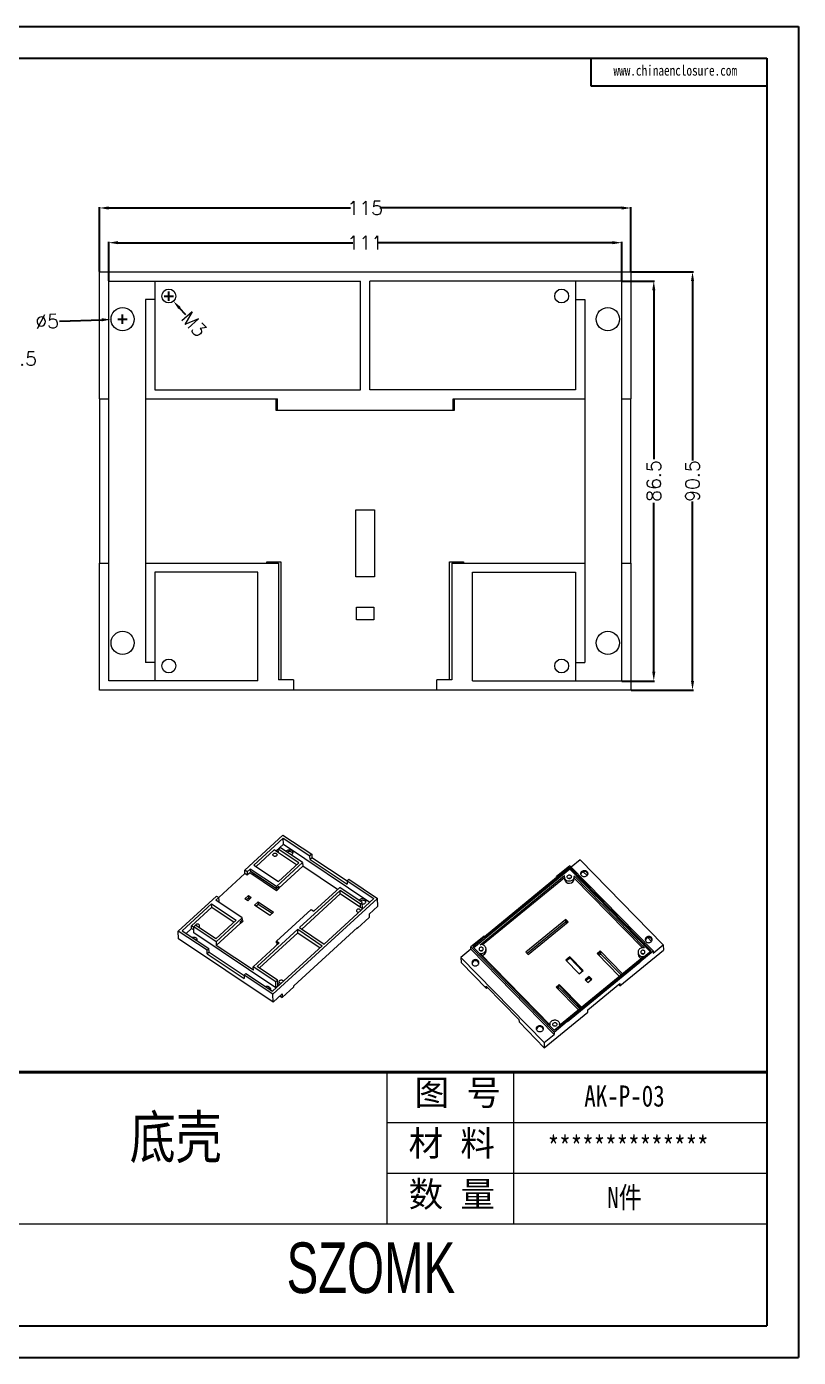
# Model space of a CAD drawing. Header units: inches. Extents: x 1571 to 2672, y 1089 to 1376.
# Drawn here: x 2505 to 2672, y 1088.5 to 1376.3 of the extents above; entities that cross this region are included whole.
import ezdxf

# ---------------------------------------------------------------- set-up
doc = ezdxf.new("R2010")
doc.units = ezdxf.units.IN
doc.layers.add('文字', color=81, linetype='Continuous')
doc.layers.add('粗实线', color=7, linetype='Continuous', lineweight=30)
doc.layers.add('细实线', color=3, linetype='Continuous', lineweight=9)
doc.styles.get("Standard").update_dxf_attribs({"font": 'txt', "bigfont": 'gbcbig.shx'})
doc.styles.add('宋体', font='', dxfattribs={"width": 0.8, "height": 3.5})
doc.styles.add('长仿宋', font='', dxfattribs={"width": 0.7, "height": 4})
doc.styles.get('宋体').set_extended_font_data('SimSun')
doc.styles.get('长仿宋').set_extended_font_data('SimSun')
doc.dimstyles.new('3', dxfattribs={"dimtxt": 3, "dimasz": 2, "dimexe": 0.18, "dimexo": 0.0625, "dimgap": 0.2, "dimtad": 0, "dimzin": 12, "dimdsep": 46, "dimtxsty": 'Standard', "dimcen": 1, "dimclrd": 3, "dimclre": 3, "dimadec": 0, "dimazin": 0, "dimtfac": 1, "dimtofl": 0, "dimtmove": 0, "dimatfit": 3, "dimfxl": 0, "dimtolj": 1, "dimtzin": 0, "dimarcsym": 0})

# ---------------------------------------------------------------- blocks, each defined once
blk = doc.blocks.new('*D178')
at = {"color": 3, "lineweight": -2, "transparency": 16777216}
for p, q in [((2488.45, 1302.35), (2488.45, 1304.68)), ((2490.45, 1304.5), (2492.95, 1304.5)), ((2494.95, 1302.35), (2494.95, 1304.68)), ((2494.95, 1304.5), (2500.85, 1304.5))]:
    blk.add_line(p, q, dxfattribs=at)
at = {"color": 3, "transparency": 16777216}
for points in [[(2490.45, 1304.83), (2490.45, 1304.16), (2488.45, 1304.5)], [(2492.95, 1304.83), (2492.95, 1304.16), (2494.95, 1304.5)]]:
    blk.add_solid(points, dxfattribs=at)
at = {"layer": 'Defpoints', "color": 0, "transparency": 16777216}
for p in [(2494.95, 1304.5), (2488.45, 1302.29), (2494.95, 1302.29)]:
    blk.add_point(p, dxfattribs=at)
at = {"color": 0, "transparency": 16777216, "insert": (2504.05, 1304.5), "char_height": 3, "attachment_point": 5}
blk.add_mtext('\\A1;6.5', dxfattribs=at)
blk = doc.blocks.new('*D182')
at = {"color": 3, "lineweight": -2, "transparency": 16777216}
for p, q in [((2520.77, 1323.36), (2520.77, 1337.27)), ((2522.77, 1337.09), (2575.07, 1337.09)), ((2633.77, 1337.09), (2581.47, 1337.09)), ((2635.77, 1323.36), (2635.77, 1337.27))]:
    blk.add_line(p, q, dxfattribs=at)
at = {"color": 3, "transparency": 16777216}
for points in [[(2522.77, 1337.42), (2522.77, 1336.75), (2520.77, 1337.09)], [(2633.77, 1337.42), (2633.77, 1336.75), (2635.77, 1337.09)]]:
    blk.add_solid(points, dxfattribs=at)
at = {"layer": 'Defpoints', "color": 0, "transparency": 16777216}
for p in [(2635.77, 1337.09), (2520.77, 1323.29), (2635.77, 1323.29)]:
    blk.add_point(p, dxfattribs=at)
at = {"color": 0, "transparency": 16777216, "insert": (2578.27, 1337.09), "char_height": 3, "attachment_point": 5}
blk.add_mtext('\\A1;115', dxfattribs=at)
blk = doc.blocks.new('*D183')
at = {"color": 3, "lineweight": -2, "transparency": 16777216}
for p, q in [((2635.83, 1323.29), (2649.28, 1323.29)), ((2649.1, 1321.29), (2649.1, 1282.49)), ((2649.1, 1234.79), (2649.1, 1273.59)), ((2635.83, 1232.79), (2649.28, 1232.79))]:
    blk.add_line(p, q, dxfattribs=at)
at = {"color": 3, "transparency": 16777216}
for points in [[(2648.77, 1321.29), (2649.43, 1321.29), (2649.1, 1323.29)], [(2648.77, 1234.79), (2649.43, 1234.79), (2649.1, 1232.79)]]:
    blk.add_solid(points, dxfattribs=at)
at = {"layer": 'Defpoints', "color": 0, "transparency": 16777216}
for p in [(2635.77, 1323.29), (2649.1, 1323.29), (2635.77, 1232.79)]:
    blk.add_point(p, dxfattribs=at)
at = {"color": 0, "transparency": 16777216, "insert": (2649.1, 1278.04), "char_height": 3, "attachment_point": 5, "rotation": 90}
blk.add_mtext('\\A1;90.5', dxfattribs=at)
blk = doc.blocks.new('*D184')
at = {"color": 3, "lineweight": -2, "transparency": 16777216}
for p, q in [((2512.15, 1312.64), (2521.27, 1312.91)), ((2524.77, 1313.04), (2526.77, 1313.04)), ((2525.77, 1312.04), (2525.77, 1314.04))]:
    blk.add_line(p, q, dxfattribs=at)
at = {"color": 3, "transparency": 16777216}
blk.add_solid([(2521.26, 1313.24), (2521.28, 1312.58), (2523.27, 1312.97)], dxfattribs=at)
at = {"layer": 'Defpoints', "color": 0, "transparency": 16777216}
for p in [(2523.27, 1312.97), (2528.27, 1313.12)]:
    blk.add_point(p, dxfattribs=at)
at = {"color": 0, "transparency": 16777216, "insert": (2509.45, 1312.56), "char_height": 3, "attachment_point": 5, "rotation": 1.693}
blk.add_mtext('\\A1;∅5', dxfattribs=at)
blk = doc.blocks.new('*D185')
at = {"color": 3, "lineweight": -2, "transparency": 16777216}
for p, q in [((2522.77, 1321.36), (2522.77, 1329.76)), ((2633.77, 1321.36), (2633.77, 1329.76)), ((2524.77, 1329.58), (2575.57, 1329.58)), ((2631.77, 1329.58), (2580.97, 1329.58))]:
    blk.add_line(p, q, dxfattribs=at)
at = {"color": 3, "transparency": 16777216}
for points in [[(2524.77, 1329.92), (2524.77, 1329.25), (2522.77, 1329.58)], [(2631.77, 1329.92), (2631.77, 1329.25), (2633.77, 1329.58)]]:
    blk.add_solid(points, dxfattribs=at)
at = {"layer": 'Defpoints', "color": 0, "transparency": 16777216}
for p in [(2522.77, 1329.58), (2522.77, 1321.29), (2633.77, 1321.29)]:
    blk.add_point(p, dxfattribs=at)
at = {"color": 0, "transparency": 16777216, "insert": (2578.27, 1329.58), "char_height": 3, "attachment_point": 5}
blk.add_mtext('\\A1;111', dxfattribs=at)
blk = doc.blocks.new('*D186')
at = {"color": 3, "lineweight": -2, "transparency": 16777216}
for p, q in [((2633.83, 1321.29), (2640.89, 1321.29)), ((2640.71, 1319.29), (2640.71, 1282.74)), ((2640.71, 1236.79), (2640.71, 1273.34)), ((2633.83, 1234.79), (2640.89, 1234.79))]:
    blk.add_line(p, q, dxfattribs=at)
at = {"color": 3, "transparency": 16777216}
for points in [[(2640.38, 1319.29), (2641.05, 1319.29), (2640.71, 1321.29)], [(2640.38, 1236.79), (2641.05, 1236.79), (2640.71, 1234.79)]]:
    blk.add_solid(points, dxfattribs=at)
at = {"layer": 'Defpoints', "color": 0, "transparency": 16777216}
for p in [(2633.77, 1321.29), (2633.77, 1234.79), (2640.71, 1234.79)]:
    blk.add_point(p, dxfattribs=at)
at = {"color": 0, "transparency": 16777216, "insert": (2640.71, 1278.04), "char_height": 3, "attachment_point": 5, "rotation": 90}
blk.add_mtext('\\A1;86.5', dxfattribs=at)
blk = doc.blocks.new('*D187')
at = {"color": 3, "lineweight": -2, "transparency": 16777216}
for p, q in [((2535.77, 1317.04), (2535.77, 1319.04)), ((2534.77, 1318.04), (2536.77, 1318.04)), ((2539.44, 1313.95), (2538.11, 1315.44))]:
    blk.add_line(p, q, dxfattribs=at)
at = {"color": 3, "transparency": 16777216}
blk.add_solid([(2538.36, 1315.66), (2537.86, 1315.21), (2536.77, 1316.93)], dxfattribs=at)
at = {"layer": 'Defpoints', "color": 0, "transparency": 16777216}
for p in [(2534.77, 1319.16), (2536.77, 1316.93)]:
    blk.add_point(p, dxfattribs=at)
at = {"color": 0, "transparency": 16777216, "insert": (2541.24, 1311.94), "char_height": 3, "attachment_point": 5, "rotation": 311.8553}
blk.add_mtext('\\A1;M3', dxfattribs=at)

msp = doc.modelspace()

# ---------------------------------------------------------------- linework, layer by layer
for p, q in [((2264.971, 1376.312), (2672.004, 1376.312)), ((2672.004, 1376.312), (2672.004, 1088.511)), ((2275.504, 1369.46), (2665.152, 1369.46)), ((2627.083, 1369.46), (2627.083, 1363.512)), ((2665.152, 1369.46), (2665.152, 1095.364)), ((2627.083, 1363.512), (2665.152, 1363.512)), ((2275.504, 1095.364), (2665.152, 1095.364)), ((2264.971, 1088.511), (2672.004, 1088.511))]:
    msp.add_line(p, q)
at = {"color": 7, "linetype": 'Continuous', "lineweight": 15}
for p, q in [((2520.772, 1295.793), (2520.772, 1323.293)), ((2520.772, 1323.293), (2635.772, 1323.293)), ((2522.772, 1321.293), (2577.272, 1321.293)), ((2522.772, 1295.793), (2522.772, 1321.293)), ((2532.772, 1321.293), (2532.772, 1317.293)), ((2577.272, 1297.793), (2577.272, 1321.293)), ((2633.772, 1321.293), (2579.272, 1321.293)), ((2579.272, 1297.793), (2579.272, 1321.293)), ((2623.772, 1321.293), (2623.772, 1317.293)), ((2633.772, 1295.793), (2633.772, 1321.293)), ((2635.772, 1323.293), (2635.772, 1295.793)), ((2530.772, 1317.293), (2530.772, 1295.793)), ((2532.772, 1317.293), (2530.772, 1317.293)), ((2532.772, 1317.293), (2532.772, 1297.793)), ((2623.772, 1317.293), (2623.772, 1297.793)), ((2623.772, 1317.293), (2625.772, 1317.293)), ((2625.772, 1317.293), (2625.772, 1295.793)), ((2520.772, 1295.793), (2522.772, 1295.793)), ((2520.772, 1295.793), (2520.772, 1260.293)), ((2522.772, 1260.293), (2522.772, 1295.793)), ((2530.772, 1295.793), (2559.272, 1295.793)), ((2530.772, 1295.793), (2530.772, 1260.293)), ((2532.772, 1297.793), (2577.272, 1297.793)), ((2559.022, 1293.293), (2559.022, 1295.793)), ((2559.272, 1293.293), (2559.272, 1295.793)), ((2623.772, 1297.793), (2579.272, 1297.793)), ((2597.272, 1295.793), (2625.772, 1295.793)), ((2597.272, 1293.293), (2597.272, 1295.793)), ((2597.522, 1295.793), (2597.522, 1293.293)), ((2625.772, 1295.793), (2625.772, 1260.293)), ((2633.772, 1295.793), (2635.772, 1295.793)), ((2633.772, 1260.293), (2633.772, 1295.793)), ((2635.772, 1260.293), (2635.772, 1295.793)), ((2559.272, 1293.293), (2559.022, 1293.293)), ((2597.272, 1293.293), (2559.272, 1293.293)), ((2597.522, 1293.293), (2597.272, 1293.293)), ((2576.272, 1257.293), (2576.272, 1271.793)), ((2576.272, 1271.793), (2580.272, 1271.793)), ((2580.272, 1271.793), (2580.272, 1257.293)), ((2520.772, 1260.293), (2522.772, 1260.293)), ((2520.772, 1232.793), (2520.772, 1260.293)), ((2522.772, 1234.793), (2522.772, 1260.293)), ((2530.772, 1260.293), (2559.522, 1260.293)), ((2530.772, 1260.293), (2530.772, 1238.793)), ((2555.022, 1258.293), (2532.772, 1258.293)), ((2532.772, 1258.293), (2532.772, 1238.793)), ((2555.022, 1234.793), (2555.022, 1258.293)), ((2557.022, 1260.543), (2560.022, 1260.543)), ((2557.022, 1260.293), (2557.022, 1260.543)), ((2559.522, 1260.293), (2559.522, 1235.043)), ((2560.022, 1260.543), (2560.022, 1235.043)), ((2596.522, 1260.543), (2599.522, 1260.543)), ((2596.522, 1235.043), (2596.522, 1260.543)), ((2597.022, 1260.293), (2625.772, 1260.293)), ((2597.022, 1260.293), (2597.022, 1235.043)), ((2599.522, 1260.543), (2599.522, 1260.293)), ((2601.522, 1234.793), (2601.522, 1258.293)), ((2601.522, 1258.293), (2623.772, 1258.293)), ((2623.772, 1258.293), (2623.772, 1238.793)), ((2625.772, 1260.293), (2625.772, 1238.793)), ((2633.772, 1234.793), (2633.772, 1260.293)), ((2633.772, 1260.293), (2635.772, 1260.293)), ((2635.772, 1260.293), (2635.772, 1232.793)), ((2580.272, 1257.293), (2576.272, 1257.293)), ((2576.372, 1250.793), (2580.172, 1250.793)), ((2576.372, 1247.993), (2576.372, 1250.793)), ((2580.172, 1250.793), (2580.172, 1247.993)), ((2580.172, 1247.993), (2576.372, 1247.993)), ((2532.772, 1238.793), (2530.772, 1238.793)), ((2532.772, 1238.793), (2532.772, 1234.793)), ((2623.772, 1238.793), (2625.772, 1238.793)), ((2623.772, 1238.793), (2623.772, 1234.793)), ((2555.022, 1234.793), (2522.772, 1234.793)), ((2562.772, 1235.043), (2559.522, 1235.043)), ((2562.772, 1235.043), (2562.772, 1232.793)), ((2593.772, 1232.793), (2593.772, 1235.043)), ((2597.022, 1235.043), (2593.772, 1235.043)), ((2601.522, 1234.793), (2633.772, 1234.793)), ((2562.772, 1232.793), (2520.772, 1232.793)), ((2593.772, 1232.793), (2562.772, 1232.793)), ((2635.772, 1232.793), (2593.772, 1232.793)), ((2552.211, 1193.884), (2560.481, 1201.462)), ((2554.189, 1194.98), (2560.54, 1200.799)), ((2560.481, 1201.462), (2566.702, 1197.307)), ((2560.591, 1199.497), (2560.54, 1200.799)), ((2560.54, 1200.799), (2566.308, 1196.946)), ((2558.6, 1198.251), (2554.676, 1194.655)), ((2559.505, 1197.646), (2558.6, 1198.251)), ((2558.965, 1198.007), (2560.591, 1199.497)), ((2559.476, 1198.391), (2559.869, 1198.751)), ((2563.887, 1195.444), (2559.476, 1198.391)), ((2559.505, 1197.646), (2559.476, 1198.391)), ((2563.429, 1195.025), (2559.505, 1197.646)), ((2564.733, 1195.503), (2559.869, 1198.751)), ((2560.591, 1199.497), (2579.307, 1186.995)), ((2566.702, 1197.307), (2566.308, 1196.946)), ((2566.702, 1197.307), (2566.731, 1196.563)), ((2554.189, 1194.98), (2559.505, 1191.429)), ((2564.733, 1195.503), (2559.072, 1190.315)), ((2559.505, 1191.429), (2563.887, 1195.444)), ((2564.762, 1194.758), (2559.593, 1190.022)), ((2564.733, 1195.503), (2564.762, 1194.758)), ((2572.306, 1189.719), (2564.762, 1194.758)), ((2566.337, 1196.202), (2566.308, 1196.946)), ((2566.731, 1196.563), (2566.337, 1196.202)), ((2566.337, 1196.202), (2574.368, 1190.837)), ((2574.343, 1191.478), (2566.731, 1196.563)), ((2622.545, 1194.837), (2619.685, 1192.495)), ((2622.52, 1194.45), (2619.884, 1192.291)), ((2640.145, 1176.424), (2622.52, 1194.45)), ((2622.536, 1194.085), (2622.52, 1194.45)), ((2640.568, 1176.404), (2622.545, 1194.837)), ((2624.753, 1196.142), (2622.818, 1194.558)), ((2642.776, 1177.709), (2624.753, 1196.142)), ((2546.593, 1187.966), (2552.24, 1193.14)), ((2552.72, 1193.544), (2552.211, 1193.884)), ((2552.24, 1193.14), (2552.211, 1193.884)), ((2552.749, 1192.8), (2552.24, 1193.14)), ((2552.72, 1193.544), (2553.36, 1194.131)), ((2552.72, 1193.544), (2552.749, 1192.8)), ((2553.29, 1193.296), (2552.749, 1192.8)), ((2559.059, 1189.443), (2553.29, 1193.296)), ((2553.36, 1194.131), (2553.374, 1193.759)), ((2559.072, 1190.315), (2553.36, 1194.131)), ((2553.374, 1193.759), (2559.086, 1189.943)), ((2553.898, 1193.409), (2553.899, 1193.373)), ((2553.899, 1193.373), (2559.363, 1189.722)), ((2554.325, 1193.088), (2554.02, 1192.809)), ((2574.733, 1191.942), (2574.339, 1191.582)), ((2574.339, 1191.582), (2580.107, 1187.728)), ((2574.339, 1191.582), (2574.368, 1190.837)), ((2574.733, 1191.942), (2580.953, 1187.787)), ((2622.536, 1194.085), (2601.753, 1177.065)), ((2603.17, 1177.767), (2621.427, 1192.719)), ((2621.386, 1192.245), (2603.678, 1177.743)), ((2604.053, 1179.567), (2619.69, 1192.373)), ((2619.889, 1192.17), (2604.189, 1179.311)), ((2619.884, 1192.291), (2619.685, 1192.495)), ((2619.69, 1192.373), (2619.685, 1192.495)), ((2619.889, 1192.17), (2619.69, 1192.373)), ((2619.884, 1192.291), (2619.889, 1192.17)), ((2621.38, 1192.393), (2621.398, 1191.968)), ((2639.956, 1176.269), (2622.536, 1194.085)), ((2623.461, 1192.623), (2638.675, 1177.063)), ((2623.496, 1192.059), (2623.478, 1192.484)), ((2638.243, 1177.098), (2623.491, 1192.185)), ((2626.267, 1192.722), (2625.461, 1193.546)), ((2559.649, 1189.984), (2559.059, 1189.443)), ((2559.086, 1189.943), (2559.072, 1190.315)), ((2559.086, 1189.943), (2559.578, 1190.394)), ((2559.593, 1190.022), (2559.578, 1190.394)), ((2559.593, 1190.022), (2559.649, 1189.984)), ((2572.822, 1189.475), (2564.059, 1181.446)), ((2572.851, 1188.731), (2564.546, 1181.121)), ((2572.763, 1190.138), (2567.151, 1184.996)), ((2577.627, 1186.889), (2572.763, 1190.138)), ((2577.233, 1186.528), (2572.822, 1189.475)), ((2572.851, 1188.731), (2572.822, 1189.475)), ((2577.262, 1185.784), (2572.851, 1188.731)), ((2537.836, 1180.713), (2546.106, 1188.291)), ((2545.033, 1186.59), (2538.682, 1180.772)), ((2540.68, 1181.832), (2545.062, 1185.846)), ((2545.033, 1186.59), (2550.349, 1183.039)), ((2545.062, 1185.846), (2545.033, 1186.59)), ((2545.062, 1185.846), (2549.891, 1182.62)), ((2545.975, 1187.365), (2546.615, 1187.951)), ((2551.687, 1183.549), (2545.975, 1187.365)), ((2546.106, 1188.291), (2546.615, 1187.951)), ((2546.644, 1187.207), (2546.462, 1187.04)), ((2546.644, 1187.207), (2546.615, 1187.951)), ((2552.252, 1187.704), (2553, 1188.389)), ((2552.885, 1187.281), (2552.252, 1187.704)), ((2552.556, 1187.501), (2553.018, 1187.924)), ((2553.634, 1187.966), (2552.885, 1187.281)), ((2553, 1188.389), (2553.634, 1187.966)), ((2553, 1188.389), (2553.018, 1187.924)), ((2553.018, 1187.924), (2553.348, 1187.704)), ((2554.336, 1186.28), (2555.124, 1187.002)), ((2557.616, 1184.089), (2554.336, 1186.28)), ((2554.64, 1186.077), (2555.142, 1186.537)), ((2555.124, 1187.002), (2558.404, 1184.811)), ((2555.124, 1187.002), (2555.142, 1186.537)), ((2555.142, 1186.537), (2558.118, 1184.549)), ((2580.953, 1187.787), (2558.308, 1167.038)), ((2580.107, 1187.728), (2569.375, 1177.895)), ((2577.233, 1186.528), (2577.627, 1186.889)), ((2577.262, 1185.784), (2577.233, 1186.528)), ((2577.68, 1185.505), (2577.262, 1185.784)), ((2577.678, 1185.587), (2577.627, 1186.889)), ((2581.019, 1186.113), (2579.099, 1184.353)), ((2581.019, 1186.113), (2580.953, 1187.787)), ((2550.349, 1183.039), (2545.967, 1179.025)), ((2551.687, 1183.549), (2546.026, 1178.362)), ((2551.702, 1183.177), (2551.209, 1182.726)), ((2551.571, 1183.058), (2551.871, 1182.857)), ((2551.702, 1183.177), (2551.687, 1183.549)), ((2558.404, 1184.811), (2557.616, 1184.089)), ((2559.103, 1178.517), (2566.586, 1185.374)), ((2566.586, 1185.374), (2567.151, 1184.996)), ((2579.128, 1183.609), (2576.617, 1181.309)), ((2577.627, 1185.541), (2577.678, 1185.587)), ((2579.099, 1184.353), (2579.128, 1183.609)), ((2621.663, 1183.211), (2613.028, 1176.138)), ((2622.161, 1182.702), (2621.663, 1183.211)), ((2621.676, 1182.907), (2621.663, 1183.211)), ((2622.004, 1182.572), (2621.676, 1182.907)), ((2537.901, 1179.039), (2537.836, 1180.713)), ((2544.057, 1176.557), (2537.836, 1180.713)), ((2538.682, 1180.772), (2544.451, 1176.918)), ((2540.702, 1181.274), (2539.533, 1180.203)), ((2541.166, 1181.507), (2540.68, 1181.832)), ((2540.702, 1181.274), (2540.68, 1181.832)), ((2540.702, 1181.274), (2541.188, 1180.949)), ((2541.556, 1181.971), (2541.162, 1181.611)), ((2541.213, 1180.308), (2541.162, 1181.611)), ((2546.026, 1178.362), (2541.162, 1181.611)), ((2558.971, 1168.446), (2541.213, 1180.308)), ((2545.967, 1179.025), (2541.556, 1181.971)), ((2551.224, 1182.354), (2546.055, 1177.618)), ((2551.209, 1182.726), (2551.224, 1182.354)), ((2551.28, 1182.316), (2551.224, 1182.354)), ((2551.871, 1182.857), (2551.28, 1182.316)), ((2551.285, 1182.796), (2551.585, 1182.595)), ((2554.903, 1173.056), (2563.665, 1181.085)), ((2555.389, 1172.731), (2563.694, 1180.341)), ((2562.826, 1168.865), (2576.61, 1181.495)), ((2563.665, 1181.085), (2568.981, 1177.534)), ((2563.694, 1180.341), (2563.665, 1181.085)), ((2563.694, 1180.341), (2568.524, 1177.115)), ((2564.059, 1181.446), (2569.375, 1177.895)), ((2576.495, 1181.39), (2576.617, 1181.309)), ((2576.61, 1181.495), (2576.617, 1181.309)), ((2621.631, 1182.618), (2613.335, 1175.824)), ((2613.526, 1175.629), (2622.161, 1182.702)), ((2621.821, 1182.423), (2621.631, 1182.618)), ((2621.95, 1182.627), (2621.768, 1182.478)), ((2558.373, 1165.363), (2537.901, 1179.039)), ((2541.546, 1178.921), (2541.818, 1178.739)), ((2546.026, 1178.362), (2546.055, 1177.618)), ((2554.085, 1172.253), (2546.055, 1177.618)), ((2559.668, 1178.14), (2554.056, 1172.997)), ((2558.249, 1167.701), (2568.981, 1177.534)), ((2559.083, 1177.728), (2559.361, 1177.983)), ((2559.162, 1177.675), (2559.083, 1177.728)), ((2559.103, 1178.517), (2559.668, 1178.14)), ((2559.117, 1178.145), (2559.103, 1178.517)), ((2559.117, 1178.145), (2559.44, 1177.93)), ((2603.984, 1179.636), (2601.124, 1177.294)), ((2619.148, 1158.862), (2601.124, 1177.294)), ((2601.145, 1176.808), (2601.124, 1177.294)), ((2604.183, 1179.433), (2601.548, 1177.274)), ((2601.548, 1177.274), (2619.173, 1159.249)), ((2603.984, 1179.636), (2604.183, 1179.433)), ((2604.189, 1179.311), (2604.183, 1179.433)), ((2640.208, 1178.464), (2639.402, 1179.289)), ((2640.589, 1175.918), (2642.776, 1177.709)), ((2642.776, 1177.709), (2642.824, 1176.615)), ((2544.451, 1176.918), (2544.057, 1176.557)), ((2544.086, 1175.813), (2544.057, 1176.557)), ((2544.48, 1176.174), (2544.086, 1175.813)), ((2544.086, 1175.813), (2552.116, 1170.449)), ((2544.48, 1176.174), (2544.451, 1176.918)), ((2544.48, 1176.174), (2552.091, 1171.09)), ((2601.145, 1176.808), (2598.959, 1175.017)), ((2598.959, 1175.017), (2616.982, 1156.584)), ((2598.959, 1175.017), (2599.006, 1173.923)), ((2619.169, 1158.375), (2601.145, 1176.808)), ((2618.264, 1160.347), (2603.049, 1175.906)), ((2604.431, 1176.445), (2604.412, 1176.87)), ((2613.028, 1176.138), (2613.526, 1175.629)), ((2638.554, 1175.202), (2620.298, 1160.251)), ((2622.574, 1175.154), (2621.677, 1174.419)), ((2621.677, 1174.419), (2624.564, 1171.466)), ((2622.587, 1174.85), (2621.848, 1174.244)), ((2625.462, 1172.2), (2622.574, 1175.154)), ((2622.587, 1174.85), (2622.574, 1175.154)), ((2625.304, 1172.071), (2622.587, 1174.85)), ((2629.132, 1176.399), (2628.459, 1175.847)), ((2628.459, 1175.847), (2633.299, 1170.898)), ((2629.145, 1176.095), (2628.63, 1175.673)), ((2628.817, 1175.482), (2629.206, 1175.801)), ((2633.971, 1171.449), (2629.132, 1176.399)), ((2629.145, 1176.095), (2629.132, 1176.399)), ((2629.195, 1176.044), (2629.145, 1176.095)), ((2629.195, 1176.044), (2629.206, 1175.801)), ((2633.688, 1171.217), (2629.206, 1175.801)), ((2633.403, 1168.9), (2642.824, 1176.615)), ((2637.312, 1176.099), (2637.33, 1175.674)), ((2637.509, 1174.266), (2640.145, 1176.424)), ((2637.709, 1174.062), (2637.509, 1174.266)), ((2637.515, 1174.144), (2637.509, 1174.266)), ((2637.709, 1174.062), (2640.568, 1176.404)), ((2640.568, 1176.404), (2640.589, 1175.918)), ((2552.481, 1171.554), (2552.087, 1171.193)), ((2552.481, 1171.554), (2558.249, 1167.701)), ((2558.92, 1169.749), (2554.056, 1172.997)), ((2554.085, 1172.253), (2554.056, 1172.997)), ((2559.314, 1170.109), (2554.903, 1173.056)), ((2599.006, 1173.923), (2604.483, 1168.322)), ((2621.877, 1161.337), (2637.515, 1174.144)), ((2637.714, 1173.941), (2622.013, 1161.082)), ((2624.564, 1171.466), (2625.462, 1172.2)), ((2637.714, 1173.941), (2637.515, 1174.144)), ((2637.709, 1174.062), (2637.714, 1173.941)), ((2558.308, 1167.038), (2552.087, 1171.193)), ((2552.087, 1171.193), (2552.116, 1170.449)), ((2559.314, 1170.109), (2558.92, 1169.749)), ((2558.971, 1168.446), (2558.92, 1169.749)), ((2559.364, 1168.807), (2558.971, 1168.446)), ((2559.343, 1169.365), (2559.314, 1170.109)), ((2559.364, 1168.807), (2559.343, 1169.365)), ((2559.761, 1169.086), (2559.343, 1169.365)), ((2559.418, 1168.771), (2559.364, 1168.807)), ((2562.833, 1168.679), (2560.322, 1166.378)), ((2562.833, 1168.679), (2562.826, 1168.865)), ((2604.483, 1168.322), (2604.462, 1168.808)), ((2611.532, 1161.578), (2604.462, 1168.808)), ((2604.735, 1168.529), (2604.483, 1168.322)), ((2620.272, 1169.143), (2619.599, 1168.591)), ((2619.599, 1168.591), (2624.439, 1163.642)), ((2620.286, 1168.839), (2619.77, 1168.417)), ((2625.112, 1164.193), (2620.272, 1169.143)), ((2620.286, 1168.839), (2620.272, 1169.143)), ((2624.954, 1164.064), (2620.286, 1168.839)), ((2626.734, 1170.858), (2625.881, 1170.16)), ((2625.881, 1170.16), (2626.439, 1169.59)), ((2626.747, 1170.554), (2626.052, 1169.985)), ((2626.429, 1163.692), (2633.382, 1169.386)), ((2626.439, 1169.59), (2627.291, 1170.288)), ((2627.291, 1170.288), (2626.734, 1170.858)), ((2626.747, 1170.554), (2626.734, 1170.858)), ((2627.134, 1170.159), (2626.747, 1170.554)), ((2633.13, 1169.18), (2633.403, 1168.9)), ((2633.382, 1169.386), (2633.403, 1168.9)), ((2557.381, 1168.343), (2557.653, 1168.161)), ((2558.373, 1165.363), (2558.308, 1167.038)), ((2560.293, 1167.122), (2558.373, 1165.363)), ((2559.836, 1166.703), (2560.322, 1166.378)), ((2560.293, 1167.122), (2560.322, 1166.378)), ((2620.234, 1168.453), (2619.957, 1168.226)), ((2624.716, 1163.869), (2620.234, 1168.453)), ((2617.029, 1155.491), (2626.45, 1163.206)), ((2626.45, 1163.206), (2626.429, 1163.692)), ((2611.532, 1161.578), (2611.553, 1161.092)), ((2611.553, 1161.092), (2617.029, 1155.491)), ((2618.247, 1160.485), (2618.252, 1160.359)), ((2619.148, 1158.862), (2622.008, 1161.204)), ((2619.173, 1159.249), (2621.809, 1161.407)), ((2620.357, 1160.299), (2620.345, 1160.576)), ((2621.809, 1161.407), (2622.008, 1161.204)), ((2622.013, 1161.082), (2622.008, 1161.204)), ((2616.982, 1156.584), (2619.169, 1158.375)), ((2619.148, 1158.862), (2619.169, 1158.375)), ((2616.982, 1156.584), (2617.029, 1155.491))]:
    msp.add_line(p, q, dxfattribs=at)
at = {"color": 7, "linetype": 'Continuous', "lineweight": 15, "flags": 128}
for points in [[(2558.449, 1196.948), (2558.371, 1197.016), (2558.319, 1197.097), (2558.295, 1197.187), (2558.303, 1197.279), (2558.34, 1197.367), (2558.405, 1197.445), (2558.493, 1197.507), (2558.598, 1197.55), (2558.713, 1197.57), (2558.83, 1197.566), (2558.942, 1197.538), (2559.04, 1197.489), (2559.117, 1197.421), (2559.17, 1197.339), (2559.193, 1197.25), (2559.186, 1197.157), (2559.148, 1197.07), (2559.083, 1196.992), (2558.995, 1196.929), (2558.89, 1196.887), (2558.775, 1196.867), (2558.658, 1196.871), (2558.547, 1196.898), (2558.449, 1196.948)], [(2561.158, 1197.891), (2561.165, 1197.907), (2561.233, 1198.014), (2561.326, 1198.109), (2561.442, 1198.188), (2561.575, 1198.247), (2561.72, 1198.284), (2561.871, 1198.297), (2562.022, 1198.287), (2562.166, 1198.253), (2562.299, 1198.196), (2562.413, 1198.12), (2562.505, 1198.026), (2562.571, 1197.92), (2562.608, 1197.805), (2562.615, 1197.686), (2562.591, 1197.569), (2562.537, 1197.456), (2562.456, 1197.355), (2562.351, 1197.267), (2562.225, 1197.198), (2562.207, 1197.19)], [(2623.461, 1192.623), (2623.478, 1192.458), (2623.465, 1192.293), (2623.421, 1192.131), (2623.347, 1191.98), (2623.245, 1191.841), (2623.12, 1191.721), (2622.974, 1191.622), (2622.811, 1191.548), (2622.637, 1191.499), (2622.457, 1191.479), (2622.276, 1191.488), (2622.1, 1191.525), (2621.933, 1191.589), (2621.781, 1191.678), (2621.649, 1191.791), (2621.54, 1191.922), (2621.457, 1192.069), (2621.403, 1192.227), (2621.38, 1192.391), (2621.388, 1192.557), (2621.427, 1192.719)], [(2622.092, 1192.163), (2622.026, 1192.252), (2621.988, 1192.353), (2621.98, 1192.46), (2622.002, 1192.566), (2622.053, 1192.663), (2622.13, 1192.744), (2622.227, 1192.805), (2622.338, 1192.841), (2622.455, 1192.85), (2622.571, 1192.83), (2622.676, 1192.784), (2622.765, 1192.714), (2622.831, 1192.626), (2622.869, 1192.525), (2622.878, 1192.418), (2622.856, 1192.312), (2622.804, 1192.215), (2622.727, 1192.133), (2622.63, 1192.072), (2622.519, 1192.036), (2622.402, 1192.028), (2622.287, 1192.047), (2622.181, 1192.094), (2622.092, 1192.163)], [(2625.112, 1192.677), (2625.023, 1192.788), (2624.961, 1192.915), (2624.928, 1193.05), (2624.925, 1193.188), (2624.954, 1193.325), (2625.011, 1193.454), (2625.096, 1193.57), (2625.204, 1193.668), (2625.331, 1193.744), (2625.473, 1193.795), (2625.622, 1193.82), (2625.774, 1193.816), (2625.921, 1193.784), (2626.059, 1193.726), (2626.18, 1193.644), (2626.281, 1193.541), (2626.357, 1193.422), (2626.405, 1193.29), (2626.422, 1193.153), (2626.41, 1193.014), (2626.367, 1192.881), (2626.295, 1192.758), (2626.198, 1192.651), (2626.08, 1192.563), (2625.945, 1192.499), (2625.799, 1192.461), (2625.647, 1192.45), (2625.497, 1192.468), (2625.354, 1192.513), (2625.224, 1192.583), (2625.112, 1192.677)], [(2577.64, 1186.544), (2577.772, 1186.547), (2577.92, 1186.572), (2578.06, 1186.62), (2578.185, 1186.69), (2578.291, 1186.777), (2578.372, 1186.879), (2578.425, 1186.991), (2578.449, 1187.109), (2578.443, 1187.228), (2578.406, 1187.342), (2578.34, 1187.449), (2578.248, 1187.542), (2578.133, 1187.618), (2578.001, 1187.675), (2577.857, 1187.709), (2577.706, 1187.72), (2577.555, 1187.706), (2577.41, 1187.669), (2577.277, 1187.61), (2577.161, 1187.532), (2577.067, 1187.437), (2577, 1187.329), (2576.992, 1187.313)], [(2577.291, 1185.147), (2577.29, 1185.161), (2577.266, 1185.251), (2577.214, 1185.332), (2577.136, 1185.4), (2577.039, 1185.45), (2576.927, 1185.477), (2576.81, 1185.481), (2576.695, 1185.461), (2576.59, 1185.419), (2576.502, 1185.356), (2576.437, 1185.279), (2576.399, 1185.191), (2576.392, 1185.099), (2576.416, 1185.009), (2576.468, 1184.927), (2576.546, 1184.859), (2576.546, 1184.859)], [(2542.176, 1181.558), (2542.258, 1181.593), (2542.346, 1181.655), (2542.41, 1181.733), (2542.448, 1181.821), (2542.455, 1181.913), (2542.432, 1182.003), (2542.379, 1182.085), (2542.302, 1182.153), (2542.204, 1182.202), (2542.092, 1182.23), (2541.975, 1182.234), (2541.86, 1182.214), (2541.755, 1182.171), (2541.667, 1182.109), (2541.602, 1182.031), (2541.57, 1181.962)], [(2541.908, 1178.606), (2541.914, 1178.623), (2541.938, 1178.741), (2541.932, 1178.86), (2541.895, 1178.975), (2541.829, 1179.081), (2541.737, 1179.174), (2541.622, 1179.251), (2541.49, 1179.307), (2541.346, 1179.342), (2541.195, 1179.352), (2541.044, 1179.339), (2540.899, 1179.302), (2540.888, 1179.298)], [(2603.7, 1177.1), (2603.611, 1177.17), (2603.505, 1177.216), (2603.39, 1177.236), (2603.273, 1177.227), (2603.162, 1177.191), (2603.065, 1177.13), (2602.988, 1177.049), (2602.936, 1176.952), (2602.914, 1176.846), (2602.923, 1176.739), (2602.961, 1176.638), (2603.027, 1176.549), (2603.116, 1176.48), (2603.221, 1176.433), (2603.337, 1176.414), (2603.454, 1176.422), (2603.565, 1176.458), (2603.662, 1176.519), (2603.739, 1176.601), (2603.79, 1176.698), (2603.812, 1176.804), (2603.804, 1176.911), (2603.766, 1177.012), (2603.7, 1177.1)], [(2603.049, 1175.906), (2603.226, 1175.872), (2603.408, 1175.866), (2603.587, 1175.889), (2603.76, 1175.939), (2603.922, 1176.016), (2604.066, 1176.117), (2604.19, 1176.239), (2604.289, 1176.378), (2604.36, 1176.531), (2604.402, 1176.693), (2604.413, 1176.858), (2604.392, 1177.023), (2604.341, 1177.181), (2604.261, 1177.329), (2604.154, 1177.462), (2604.023, 1177.576), (2603.873, 1177.668), (2603.707, 1177.734), (2603.531, 1177.774), (2603.351, 1177.785), (2603.17, 1177.767)], [(2639.053, 1178.419), (2639.164, 1178.326), (2639.295, 1178.256), (2639.438, 1178.211), (2639.588, 1178.193), (2639.739, 1178.203), (2639.886, 1178.241), (2640.021, 1178.306), (2640.139, 1178.393), (2640.236, 1178.501), (2640.307, 1178.624), (2640.35, 1178.757), (2640.363, 1178.895), (2640.345, 1179.033), (2640.298, 1179.164), (2640.222, 1179.284), (2640.121, 1179.387), (2640, 1179.469), (2639.862, 1179.527), (2639.715, 1179.559), (2639.563, 1179.562), (2639.413, 1179.538), (2639.272, 1179.487), (2639.145, 1179.41), (2639.036, 1179.312), (2638.952, 1179.196), (2638.894, 1179.068), (2638.866, 1178.931), (2638.869, 1178.792), (2638.902, 1178.657), (2638.964, 1178.531), (2639.053, 1178.419)], [(2602.682, 1174.307), (2602.57, 1174.4), (2602.44, 1174.471), (2602.297, 1174.516), (2602.147, 1174.533), (2601.995, 1174.523), (2601.849, 1174.485), (2601.714, 1174.421), (2601.596, 1174.333), (2601.499, 1174.226), (2601.427, 1174.103), (2601.384, 1173.969), (2601.372, 1173.831), (2601.389, 1173.693), (2601.437, 1173.562), (2601.513, 1173.443), (2601.614, 1173.34), (2601.735, 1173.257), (2601.873, 1173.199), (2602.02, 1173.168), (2602.172, 1173.164), (2602.321, 1173.189), (2602.463, 1173.24), (2602.59, 1173.316), (2602.698, 1173.414), (2602.783, 1173.53), (2602.841, 1173.659), (2602.869, 1173.795), (2602.866, 1173.934), (2602.833, 1174.069), (2602.771, 1174.195), (2602.682, 1174.307)], [(2638.675, 1177.063), (2638.498, 1177.097), (2638.317, 1177.103), (2638.137, 1177.081), (2637.964, 1177.031), (2637.803, 1176.954), (2637.658, 1176.853), (2637.535, 1176.731), (2637.435, 1176.591), (2637.364, 1176.438), (2637.322, 1176.277), (2637.312, 1176.111), (2637.332, 1175.947), (2637.383, 1175.788), (2637.464, 1175.64), (2637.571, 1175.507), (2637.701, 1175.393), (2637.852, 1175.302), (2638.017, 1175.235), (2638.193, 1175.196), (2638.374, 1175.185), (2638.554, 1175.202)], [(2638.025, 1175.869), (2638.113, 1175.799), (2638.219, 1175.753), (2638.334, 1175.734), (2638.452, 1175.742), (2638.563, 1175.778), (2638.66, 1175.839), (2638.737, 1175.921), (2638.788, 1176.018), (2638.81, 1176.123), (2638.802, 1176.231), (2638.763, 1176.332), (2638.698, 1176.42), (2638.609, 1176.49), (2638.503, 1176.536), (2638.388, 1176.556), (2638.271, 1176.547), (2638.16, 1176.511), (2638.062, 1176.45), (2637.985, 1176.368), (2637.934, 1176.271), (2637.912, 1176.166), (2637.92, 1176.059), (2637.959, 1175.958), (2638.025, 1175.869)], [(2556.723, 1168.72), (2556.734, 1168.724), (2556.879, 1168.761), (2557.03, 1168.775), (2557.181, 1168.764), (2557.325, 1168.73), (2557.457, 1168.673), (2557.572, 1168.597), (2557.664, 1168.504), (2557.729, 1168.397), (2557.767, 1168.283), (2557.773, 1168.164), (2557.749, 1168.046), (2557.746, 1168.037)], [(2559.808, 1169.523), (2559.73, 1169.59), (2559.678, 1169.672), (2559.654, 1169.762), (2559.662, 1169.854), (2559.699, 1169.942), (2559.764, 1170.02), (2559.852, 1170.082), (2559.957, 1170.125), (2560.072, 1170.145), (2560.189, 1170.141), (2560.301, 1170.113), (2560.398, 1170.064), (2560.476, 1169.996), (2560.529, 1169.914), (2560.552, 1169.824), (2560.553, 1169.811)], [(2616.623, 1160.05), (2616.712, 1159.938), (2616.774, 1159.812), (2616.807, 1159.677), (2616.809, 1159.538), (2616.781, 1159.401), (2616.724, 1159.273), (2616.639, 1159.157), (2616.531, 1159.059), (2616.404, 1158.983), (2616.262, 1158.931), (2616.113, 1158.907), (2615.961, 1158.91), (2615.814, 1158.942), (2615.676, 1159), (2615.555, 1159.082), (2615.454, 1159.185), (2615.378, 1159.305), (2615.33, 1159.436), (2615.312, 1159.574), (2615.325, 1159.712), (2615.368, 1159.845), (2615.44, 1159.968), (2615.537, 1160.076), (2615.655, 1160.163), (2615.79, 1160.228), (2615.936, 1160.266), (2616.088, 1160.276), (2616.238, 1160.258), (2616.381, 1160.213), (2616.511, 1160.143), (2616.623, 1160.05)], [(2618.264, 1160.347), (2618.246, 1160.512), (2618.259, 1160.677), (2618.304, 1160.838), (2618.378, 1160.99), (2618.479, 1161.128), (2618.605, 1161.248), (2618.751, 1161.347), (2618.913, 1161.422), (2619.087, 1161.47), (2619.267, 1161.49), (2619.448, 1161.482), (2619.625, 1161.445), (2619.791, 1161.381), (2619.943, 1161.291), (2620.076, 1161.179), (2620.185, 1161.047), (2620.268, 1160.901), (2620.321, 1160.743), (2620.345, 1160.579), (2620.337, 1160.413), (2620.298, 1160.251)], [(2619.632, 1160.806), (2619.698, 1160.718), (2619.736, 1160.617), (2619.745, 1160.509), (2619.723, 1160.404), (2619.671, 1160.307), (2619.594, 1160.225), (2619.497, 1160.164), (2619.386, 1160.128), (2619.269, 1160.12), (2619.154, 1160.139), (2619.048, 1160.185), (2618.959, 1160.255), (2618.893, 1160.344), (2618.855, 1160.445), (2618.847, 1160.552), (2618.869, 1160.657), (2618.92, 1160.754), (2618.997, 1160.836), (2619.094, 1160.897), (2619.205, 1160.933), (2619.322, 1160.942), (2619.438, 1160.922), (2619.543, 1160.876), (2619.632, 1160.806)]]:
    msp.add_lwpolyline(points, dxfattribs=at)
at = {"color": 7, "linetype": 'Continuous', "lineweight": 15}
for centre, radius in [((2535.772, 1318.043), 1.5), ((2620.772, 1318.043), 1.5), ((2525.772, 1313.043), 2.5), ((2630.772, 1313.043), 2.5), ((2525.772, 1243.043), 2.5), ((2630.772, 1243.043), 2.5), ((2535.772, 1238.043), 1.5), ((2620.772, 1238.043), 1.5)]:
    msp.add_circle(centre, radius, dxfattribs=at)
for centre, radius, start, end in [((2561.881, 1197.101), 0.834, 32.58765, 128.49789), ((2622.444, 1192.086), 1.052, 186.4189, 358.53534), ((2622.463, 1191.635), 0.486, 67.18289, 117.77136), ((2625.686, 1192.828), 0.761, 16.64201, 168.31224), ((2577.716, 1186.524), 0.834, 32.58765, 128.49789), ((2576.831, 1185.312), 0.535, 237.72721, 276.1538), ((2541.242, 1178.144), 0.833, 56.94152, 80.03334), ((2541.376, 1178.344), 0.592, 27.96564, 57.28586), ((2639.627, 1178.57), 0.761, 16.69997, 168.25427), ((2602.135, 1173.539), 0.761, 16.69997, 168.25427), ((2603.398, 1176.021), 0.486, 67.17719, 117.77705), ((2603.433, 1176.442), 0.998, 273.81559, 0.16825), ((2638.302, 1175.746), 0.974, 184.24777, 255.8893), ((2638.396, 1175.341), 0.486, 67.17719, 117.77705), ((2560.094, 1169.975), 0.535, 237.72721, 276.1538), ((2557.077, 1167.567), 0.833, 56.94152, 80.03334), ((2557.211, 1167.767), 0.592, 27.96564, 57.28586), ((2616.076, 1159.283), 0.761, 16.64201, 168.31224), ((2619.331, 1159.727), 0.486, 67.18289, 117.77136)]:
    msp.add_arc(centre, radius, start, end, dxfattribs=at)
at = {"layer": '粗实线', "color": 7, "lineweight": 40}
msp.add_line((2665.152, 1150.183), (2500.694, 1150.183), dxfattribs=at)
at = {"layer": '细实线', "color": 7}
for p, q in [((2582.923, 1150.183), (2582.923, 1117.291)), ((2610.332, 1150.183), (2610.332, 1117.522)), ((2665.152, 1139.219), (2582.923, 1139.219)), ((2665.152, 1128.255), (2582.923, 1128.255)), ((2665.152, 1117.291), (2418.465, 1117.291))]:
    msp.add_line(p, q, dxfattribs=at)

# ---------------------------------------------------------------- texts
at = {"layer": '文字', "color": 0, "attachment_point": 1, "style": '宋体'}
for s, insert, char_height, width in [('www.chinaenclosure.com', (2631.987, 1367.953), 2.23338, 39.23828), ('{\\H1.111x;AK-P-03}', (2625.673, 1147.319), 4.11144, 47.5329), ('底壳', (2527.308, 1140.718), 9.1365, 116.80738), ('{\\H1.111x;**************}', (2617.764, 1136.355), 4.11144, 47.5329), ('{\\H1.111x;N件}', (2630.646, 1125.391), 4.11144, 47.5329)]:
    msp.add_mtext(s, dxfattribs=dict(at, insert=insert, char_height=char_height, width=width))
at = {"layer": '粗实线', "insert": (2561.262, 1113.366), "char_height": 10.96385, "width": 122.94871, "attachment_point": 1, "style": '长仿宋'}
msp.add_mtext('{\\fSTXinwei|b0|i0|c134|p2;SZOMK}', dxfattribs=at)
at = {"layer": '细实线', "color": 7, "char_height": 5.48192, "attachment_point": 1}
for s, insert, width in [('{\\fSimSun|b0|i0|c134|p54;图 号}', (2588.951, 1148.519), 27.40962), ('{\\fSimSun|b0|i0|c134|p54;材 料   }', (2587.651, 1137.555), 27.40962), ('{\\fSimSun|b0|i0|c134|p54;数 量}', (2587.678, 1126.537), 24.76803)]:
    msp.add_mtext(s, dxfattribs=dict(at, insert=insert, width=width))

# ---------------------------------------------------------------- dimensions: what is measured, and where the dimension line sits
for base, p1, p2, picture, middle in [((2635.772, 1337.088), (2520.772, 1323.293), (2635.772, 1323.293), '*D182', (2578.272, 1337.088)), ((2522.772, 1329.582), (2633.772, 1321.293), (2522.772, 1321.293), '*D185', (2578.272, 1329.582))]:
    dim = msp.add_linear_dim(base=base, p1=p1, p2=p2, dimstyle='3')
    dim.commit()
    dim.dimension.update_dxf_attribs({"geometry": picture, "text_midpoint": middle})
for base, p1, p2, picture, middle in [((2640.713, 1234.793), (2633.772, 1321.293), (2633.772, 1234.793), '*D186', (2640.713, 1278.043)), ((2649.099, 1323.293), (2635.772, 1232.793), (2635.772, 1323.293), '*D183', (2649.099, 1278.043))]:
    dim = msp.add_linear_dim(base=base, p1=p1, p2=p2, angle=90, dimstyle='3')
    dim.commit()
    dim.dimension.update_dxf_attribs({"geometry": picture, "text_midpoint": middle})
dim = msp.add_diameter_dim_2p(p1=(2534.771, 1319.16), p2=(2536.773, 1316.926), text='M3', dimstyle='3')
dim.commit()
dim.dimension.update_dxf_attribs({"geometry": '*D187', "text_midpoint": (2541.244, 1311.935)})
dim = msp.add_diameter_dim_2p(p1=(2528.271, 1313.117), p2=(2523.273, 1312.969), dimstyle='3')
dim.commit()
dim.dimension.update_dxf_attribs({"geometry": '*D184', "text_midpoint": (2509.449, 1312.56), "dimtype": 163})
dim = msp.add_linear_dim(base=(2494.949, 1304.497), p1=(2488.449, 1302.29), p2=(2494.949, 1302.29), dimstyle='3')
dim.commit()
dim.dimension.update_dxf_attribs({"geometry": '*D178', "text_midpoint": (2504.052, 1304.497), "dimtype": 160})

doc.saveas('drawing.dxf')
